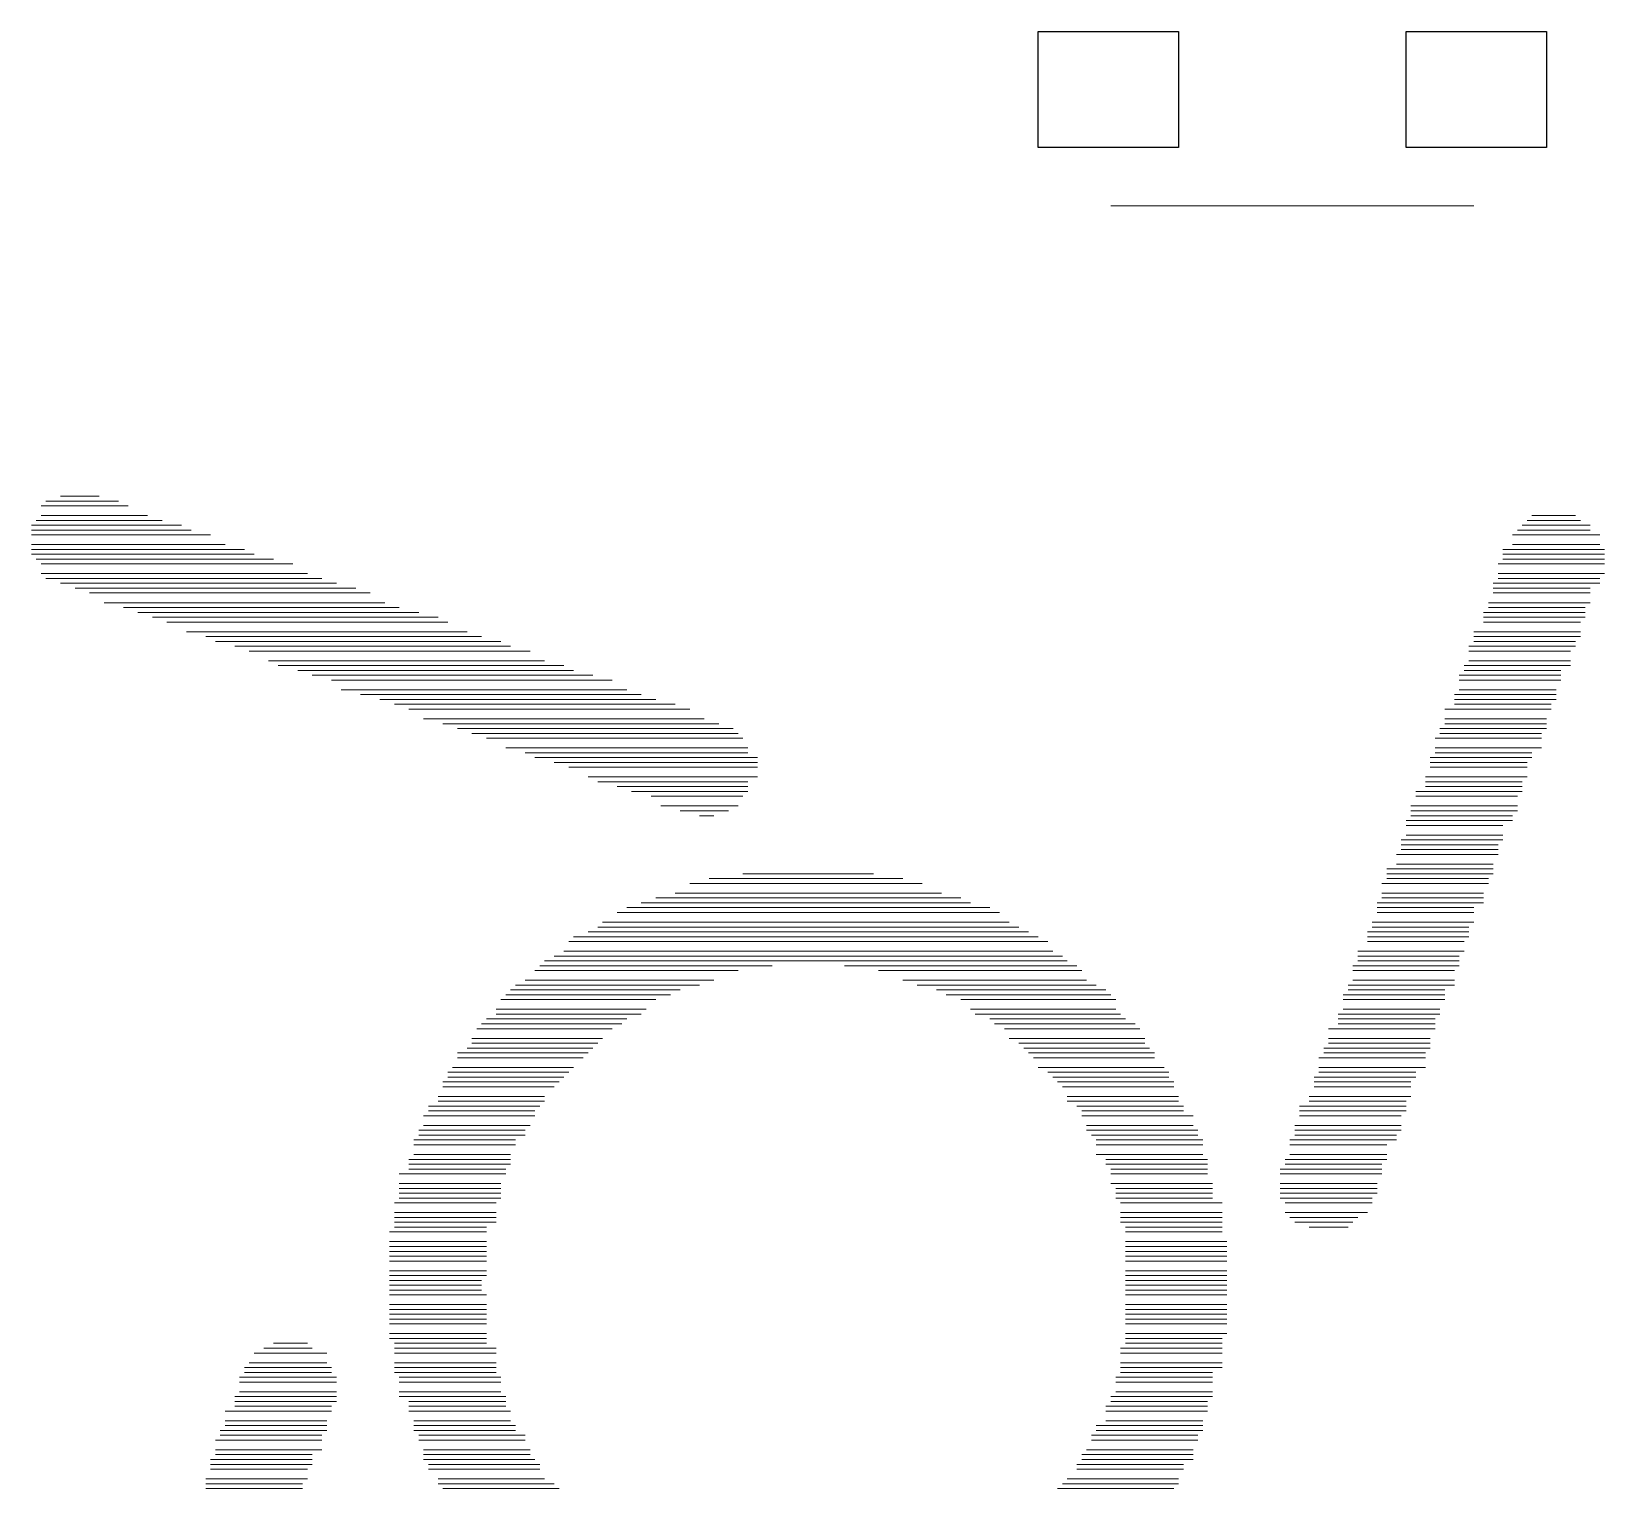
# Model space of a CAD drawing. Header units: millimetres. Extents: x -3 to 153, y 27 to 116.
# Drawn here: x 134.12 to 141, y 46.93 to 53.3 of the extents above; entities that cross this region are included whole.
import ezdxf

# ---------------------------------------------------------------- set-up
doc = ezdxf.new("R2010")
doc.units = ezdxf.units.MM
doc.header["$MEASUREMENT"] = 0
doc.layers.add('layer 1', color=7, linetype='Continuous')

msp = doc.modelspace()

# ---------------------------------------------------------------- linework, layer by layer
at = {"layer": 'layer 1', "color": 0}
for points in [[(138.5272, 53.3), (138.5272, 53.3), (138.5272, 52.792), (138.5272, 52.792), (138.5272, 52.792), (138.5272, 52.792), (139.141, 52.792), (139.141, 52.792), (139.141, 52.792), (139.141, 52.792), (139.141, 53.3), (139.141, 53.3), (139.141, 53.3), (139.141, 53.3), (138.5272, 53.3), (138.5272, 53.3)], [(140.1359, 53.3), (140.1359, 53.3), (140.1359, 52.792), (140.1359, 52.792), (140.1359, 52.792), (140.1359, 52.792), (140.7497, 52.792), (140.7497, 52.792), (140.7497, 52.792), (140.7497, 52.792), (140.7497, 53.3), (140.7497, 53.3), (140.7497, 53.3), (140.7497, 53.3), (140.1359, 53.3), (140.1359, 53.3)]]:
    msp.add_open_spline(points, degree=3, knots=[0, 0, 0, 0, 0.2, 0.2, 0.2, 0.2, 0.4, 0.4, 0.4, 0.4, 0.6, 0.6, 0.6, 0.6, 1, 1, 1, 1], dxfattribs=at)
at = {"layer": 'layer 1', "color": 0, "lineweight": 20}
msp.add_open_spline([(138.8447, 52.538), (138.8447, 52.538), (140.4322, 52.538), (140.4322, 52.538)], degree=3, dxfattribs=at)
at = {"layer": 'layer 1', "color": 0, "lineweight": 9}
for points in [[(134.2515, 51.268), (134.2515, 51.268), (134.4209, 51.268), (134.4209, 51.268)], [(134.1669, 51.2257), (134.1669, 51.2257), (134.5479, 51.2257), (134.5479, 51.2257)], [(134.1669, 51.1834), (134.1669, 51.1834), (134.6325, 51.1834), (134.6325, 51.1834)], [(134.188, 51.2469), (134.188, 51.2469), (134.5055, 51.2469), (134.5055, 51.2469)], [(140.6862, 51.1834), (140.6862, 51.1834), (140.8767, 51.1834), (140.8767, 51.1834)], [(134.1245, 51.141), (134.1245, 51.141), (134.7807, 51.141), (134.7807, 51.141)], [(134.1245, 51.1199), (134.1245, 51.1199), (134.823, 51.1199), (134.823, 51.1199)], [(134.1457, 51.1622), (134.1457, 51.1622), (134.696, 51.1622), (134.696, 51.1622)], [(140.6227, 51.1199), (140.6227, 51.1199), (140.9402, 51.1199), (140.9402, 51.1199)], [(140.6439, 51.141), (140.6439, 51.141), (140.9402, 51.141), (140.9402, 51.141)], [(140.665, 51.1622), (140.665, 51.1622), (140.8979, 51.1622), (140.8979, 51.1622)], [(134.1245, 51.0987), (134.1245, 51.0987), (134.9077, 51.0987), (134.9077, 51.0987)], [(134.1245, 51.0564), (134.1245, 51.0564), (134.9712, 51.0564), (134.9712, 51.0564)], [(140.6015, 51.0987), (140.6015, 51.0987), (140.9825, 51.0987), (140.9825, 51.0987)], [(140.6015, 51.0564), (140.6015, 51.0564), (140.9825, 51.0564), (140.9825, 51.0564)], [(134.1245, 51.0352), (134.1245, 51.0352), (135.0559, 51.0352), (135.0559, 51.0352)], [(134.1245, 51.014), (134.1245, 51.014), (135.0982, 51.014), (135.0982, 51.014)], [(134.1457, 50.9929), (134.1457, 50.9929), (135.1829, 50.9929), (135.1829, 50.9929)], [(140.5592, 51.0352), (140.5592, 51.0352), (141.0037, 51.0352), (141.0037, 51.0352)], [(140.5592, 51.014), (140.5592, 51.014), (141.0037, 51.014), (141.0037, 51.014)], [(140.5592, 50.9929), (140.5592, 50.9929), (141.0037, 50.9929), (141.0037, 50.9929)], [(134.1669, 50.9717), (134.1669, 50.9717), (135.2675, 50.9717), (135.2675, 50.9717)], [(134.1669, 50.9294), (134.1669, 50.9294), (135.331, 50.9294), (135.331, 50.9294)], [(134.188, 50.9082), (134.188, 50.9082), (135.3945, 50.9082), (135.3945, 50.9082)], [(140.538, 50.9717), (140.538, 50.9717), (141.0037, 50.9717), (141.0037, 50.9717)], [(140.538, 50.9294), (140.538, 50.9294), (141.0037, 50.9294), (141.0037, 50.9294)], [(140.538, 50.9082), (140.538, 50.9082), (140.9825, 50.9082), (140.9825, 50.9082)], [(134.2515, 50.887), (134.2515, 50.887), (135.458, 50.887), (135.458, 50.887)], [(134.315, 50.8659), (134.315, 50.8659), (135.5427, 50.8659), (135.5427, 50.8659)], [(134.3785, 50.8447), (134.3785, 50.8447), (135.6062, 50.8447), (135.6062, 50.8447)], [(140.5169, 50.887), (140.5169, 50.887), (140.9825, 50.887), (140.9825, 50.887)], [(140.5169, 50.8659), (140.5169, 50.8659), (140.9402, 50.8659), (140.9402, 50.8659)], [(140.5169, 50.8447), (140.5169, 50.8447), (140.9402, 50.8447), (140.9402, 50.8447)], [(134.442, 50.8024), (134.442, 50.8024), (135.6697, 50.8024), (135.6697, 50.8024)], [(134.5267, 50.7812), (134.5267, 50.7812), (135.7332, 50.7812), (135.7332, 50.7812)], [(140.4957, 50.8024), (140.4957, 50.8024), (140.9402, 50.8024), (140.9402, 50.8024)], [(140.4957, 50.7812), (140.4957, 50.7812), (140.919, 50.7812), (140.919, 50.7812)], [(134.5902, 50.76), (134.5902, 50.76), (135.8179, 50.76), (135.8179, 50.76)], [(134.6537, 50.7389), (134.6537, 50.7389), (135.9025, 50.7389), (135.9025, 50.7389)], [(134.7172, 50.7177), (134.7172, 50.7177), (135.9449, 50.7177), (135.9449, 50.7177)], [(140.4745, 50.76), (140.4745, 50.76), (140.919, 50.76), (140.919, 50.76)], [(140.4745, 50.7389), (140.4745, 50.7389), (140.919, 50.7389), (140.919, 50.7389)], [(140.4745, 50.7177), (140.4745, 50.7177), (140.8979, 50.7177), (140.8979, 50.7177)], [(134.8019, 50.6754), (134.8019, 50.6754), (136.0295, 50.6754), (136.0295, 50.6754)], [(134.8865, 50.6542), (134.8865, 50.6542), (136.093, 50.6542), (136.093, 50.6542)], [(134.9289, 50.633), (134.9289, 50.633), (136.1777, 50.633), (136.1777, 50.633)], [(140.4322, 50.6754), (140.4322, 50.6754), (140.8979, 50.6754), (140.8979, 50.6754)], [(140.4322, 50.6542), (140.4322, 50.6542), (140.8979, 50.6542), (140.8979, 50.6542)], [(140.4322, 50.633), (140.4322, 50.633), (140.8767, 50.633), (140.8767, 50.633)], [(135.0135, 50.6119), (135.0135, 50.6119), (136.22, 50.6119), (136.22, 50.6119)], [(135.077, 50.5907), (135.077, 50.5907), (136.3047, 50.5907), (136.3047, 50.5907)], [(140.411, 50.6119), (140.411, 50.6119), (140.8767, 50.6119), (140.8767, 50.6119)], [(140.411, 50.5907), (140.411, 50.5907), (140.8555, 50.5907), (140.8555, 50.5907)], [(135.1617, 50.5484), (135.1617, 50.5484), (136.3682, 50.5484), (136.3682, 50.5484)], [(135.204, 50.5272), (135.204, 50.5272), (136.4529, 50.5272), (136.4529, 50.5272)], [(135.2887, 50.506), (135.2887, 50.506), (136.4952, 50.506), (136.4952, 50.506)], [(140.3899, 50.5272), (140.3899, 50.5272), (140.8555, 50.5272), (140.8555, 50.5272)], [(140.3899, 50.506), (140.3899, 50.506), (140.8132, 50.506), (140.8132, 50.506)], [(140.411, 50.5484), (140.411, 50.5484), (140.8555, 50.5484), (140.8555, 50.5484)], [(135.3522, 50.4849), (135.3522, 50.4849), (136.5799, 50.4849), (136.5799, 50.4849)], [(135.4369, 50.4637), (135.4369, 50.4637), (136.6645, 50.4637), (136.6645, 50.4637)], [(140.3687, 50.4849), (140.3687, 50.4849), (140.8132, 50.4849), (140.8132, 50.4849)], [(140.3687, 50.4637), (140.3687, 50.4637), (140.8132, 50.4637), (140.8132, 50.4637)], [(135.4792, 50.4214), (135.4792, 50.4214), (136.728, 50.4214), (136.728, 50.4214)], [(135.5639, 50.4002), (135.5639, 50.4002), (136.7915, 50.4002), (136.7915, 50.4002)], [(135.6485, 50.379), (135.6485, 50.379), (136.855, 50.379), (136.855, 50.379)], [(135.712, 50.3579), (135.712, 50.3579), (136.9397, 50.3579), (136.9397, 50.3579)], [(140.3475, 50.4002), (140.3475, 50.4002), (140.792, 50.4002), (140.792, 50.4002)], [(140.3475, 50.379), (140.3475, 50.379), (140.792, 50.379), (140.792, 50.379)], [(140.3475, 50.3579), (140.3475, 50.3579), (140.7709, 50.3579), (140.7709, 50.3579)], [(140.3687, 50.4214), (140.3687, 50.4214), (140.792, 50.4214), (140.792, 50.4214)], [(135.7755, 50.3367), (135.7755, 50.3367), (137.0032, 50.3367), (137.0032, 50.3367)], [(135.839, 50.2944), (135.839, 50.2944), (137.0667, 50.2944), (137.0667, 50.2944)], [(140.3052, 50.3367), (140.3052, 50.3367), (140.7709, 50.3367), (140.7709, 50.3367)], [(140.3052, 50.2944), (140.3052, 50.2944), (140.7497, 50.2944), (140.7497, 50.2944)], [(135.9237, 50.2732), (135.9237, 50.2732), (137.1302, 50.2732), (137.1302, 50.2732)], [(135.9872, 50.252), (135.9872, 50.252), (137.1937, 50.252), (137.1937, 50.252)], [(136.0507, 50.2309), (136.0507, 50.2309), (137.2149, 50.2309), (137.2149, 50.2309)], [(140.284, 50.252), (140.284, 50.252), (140.7497, 50.252), (140.7497, 50.252)], [(140.284, 50.2309), (140.284, 50.2309), (140.7285, 50.2309), (140.7285, 50.2309)], [(140.3052, 50.2732), (140.3052, 50.2732), (140.7497, 50.2732), (140.7497, 50.2732)], [(136.1142, 50.2097), (136.1142, 50.2097), (137.236, 50.2097), (137.236, 50.2097)], [(136.1989, 50.1674), (136.1989, 50.1674), (137.2572, 50.1674), (137.2572, 50.1674)], [(140.2629, 50.2097), (140.2629, 50.2097), (140.7285, 50.2097), (140.7285, 50.2097)], [(140.2629, 50.1674), (140.2629, 50.1674), (140.7285, 50.1674), (140.7285, 50.1674)], [(136.2835, 50.1462), (136.2835, 50.1462), (137.2572, 50.1462), (137.2572, 50.1462)], [(136.3259, 50.125), (136.3259, 50.125), (137.2995, 50.125), (137.2995, 50.125)], [(136.4105, 50.1039), (136.4105, 50.1039), (137.2995, 50.1039), (137.2995, 50.1039)], [(136.474, 50.0827), (136.474, 50.0827), (137.2995, 50.0827), (137.2995, 50.0827)], [(140.2417, 50.125), (140.2417, 50.125), (140.6862, 50.125), (140.6862, 50.125)], [(140.2417, 50.1039), (140.2417, 50.1039), (140.665, 50.1039), (140.665, 50.1039)], [(140.2417, 50.0827), (140.2417, 50.0827), (140.665, 50.0827), (140.665, 50.0827)], [(140.2629, 50.1462), (140.2629, 50.1462), (140.6862, 50.1462), (140.6862, 50.1462)], [(136.5587, 50.0404), (136.5587, 50.0404), (137.2995, 50.0404), (137.2995, 50.0404)], [(136.601, 50.0192), (136.601, 50.0192), (137.2572, 50.0192), (137.2572, 50.0192)], [(140.2205, 50.0404), (140.2205, 50.0404), (140.665, 50.0404), (140.665, 50.0404)], [(140.2205, 50.0192), (140.2205, 50.0192), (140.6439, 50.0192), (140.6439, 50.0192)], [(136.6857, 49.998), (136.6857, 49.998), (137.2572, 49.998), (137.2572, 49.998)], [(136.7492, 49.9769), (136.7492, 49.9769), (137.2572, 49.9769), (137.2572, 49.9769)], [(136.8339, 49.9557), (136.8339, 49.9557), (137.236, 49.9557), (137.236, 49.9557)], [(140.1782, 49.9769), (140.1782, 49.9769), (140.6439, 49.9769), (140.6439, 49.9769)], [(140.1782, 49.9557), (140.1782, 49.9557), (140.6227, 49.9557), (140.6227, 49.9557)], [(140.2205, 49.998), (140.2205, 49.998), (140.6439, 49.998), (140.6439, 49.998)], [(136.8762, 49.9134), (136.8762, 49.9134), (137.2149, 49.9134), (137.2149, 49.9134)], [(136.9609, 49.8922), (136.9609, 49.8922), (137.1725, 49.8922), (137.1725, 49.8922)], [(140.157, 49.9134), (140.157, 49.9134), (140.6227, 49.9134), (140.6227, 49.9134)], [(140.157, 49.8922), (140.157, 49.8922), (140.6227, 49.8922), (140.6227, 49.8922)], [(137.0455, 49.871), (137.0455, 49.871), (137.109, 49.871), (137.109, 49.871)], [(140.1359, 49.8499), (140.1359, 49.8499), (140.6015, 49.8499), (140.6015, 49.8499)], [(140.1359, 49.8287), (140.1359, 49.8287), (140.5592, 49.8287), (140.5592, 49.8287)], [(140.157, 49.871), (140.157, 49.871), (140.6015, 49.871), (140.6015, 49.871)], [(140.1147, 49.7652), (140.1147, 49.7652), (140.5592, 49.7652), (140.5592, 49.7652)], [(140.1147, 49.744), (140.1147, 49.744), (140.538, 49.744), (140.538, 49.744)], [(140.1359, 49.7864), (140.1359, 49.7864), (140.5592, 49.7864), (140.5592, 49.7864)], [(140.0935, 49.7017), (140.0935, 49.7017), (140.538, 49.7017), (140.538, 49.7017)], [(140.1147, 49.7229), (140.1147, 49.7229), (140.538, 49.7229), (140.538, 49.7229)], [(137.236, 49.617), (137.236, 49.617), (137.8075, 49.617), (137.8075, 49.617)], [(140.0512, 49.6382), (140.0512, 49.6382), (140.5169, 49.6382), (140.5169, 49.6382)], [(140.0512, 49.617), (140.0512, 49.617), (140.5169, 49.617), (140.5169, 49.617)], [(140.0935, 49.6594), (140.0935, 49.6594), (140.5169, 49.6594), (140.5169, 49.6594)], [(136.9397, 49.5324), (136.9397, 49.5324), (138.1039, 49.5324), (138.1039, 49.5324)], [(137.0032, 49.5747), (137.0032, 49.5747), (138.0192, 49.5747), (138.0192, 49.5747)], [(137.0879, 49.5959), (137.0879, 49.5959), (137.9345, 49.5959), (137.9345, 49.5959)], [(140.03, 49.5747), (140.03, 49.5747), (140.4957, 49.5747), (140.4957, 49.5747)], [(140.03, 49.5324), (140.03, 49.5324), (140.4745, 49.5324), (140.4745, 49.5324)], [(140.0512, 49.5959), (140.0512, 49.5959), (140.4957, 49.5959), (140.4957, 49.5959)], [(136.728, 49.4689), (136.728, 49.4689), (138.3155, 49.4689), (138.3155, 49.4689)], [(136.7915, 49.49), (136.7915, 49.49), (138.2309, 49.49), (138.2309, 49.49)], [(136.855, 49.5112), (136.855, 49.5112), (138.1885, 49.5112), (138.1885, 49.5112)], [(140.0089, 49.49), (140.0089, 49.49), (140.4745, 49.49), (140.4745, 49.49)], [(140.0089, 49.4689), (140.0089, 49.4689), (140.4322, 49.4689), (140.4322, 49.4689)], [(140.03, 49.5112), (140.03, 49.5112), (140.4745, 49.5112), (140.4745, 49.5112)], [(136.6222, 49.4054), (136.6222, 49.4054), (138.4002, 49.4054), (138.4002, 49.4054)], [(136.6857, 49.4477), (136.6857, 49.4477), (138.3579, 49.4477), (138.3579, 49.4477)], [(139.9877, 49.4054), (139.9877, 49.4054), (140.4322, 49.4054), (140.4322, 49.4054)], [(140.0089, 49.4477), (140.0089, 49.4477), (140.4322, 49.4477), (140.4322, 49.4477)], [(136.4952, 49.3419), (136.4952, 49.3419), (138.5272, 49.3419), (138.5272, 49.3419)], [(136.5587, 49.363), (136.5587, 49.363), (138.4849, 49.363), (138.4849, 49.363)], [(136.601, 49.3842), (136.601, 49.3842), (138.4425, 49.3842), (138.4425, 49.3842)], [(139.9665, 49.363), (139.9665, 49.363), (140.411, 49.363), (140.411, 49.363)], [(139.9665, 49.3419), (139.9665, 49.3419), (140.411, 49.3419), (140.411, 49.3419)], [(139.9877, 49.3842), (139.9877, 49.3842), (140.411, 49.3842), (140.411, 49.3842)], [(136.4105, 49.2572), (136.4105, 49.2572), (138.633, 49.2572), (138.633, 49.2572)], [(136.4529, 49.2784), (136.4529, 49.2784), (138.5907, 49.2784), (138.5907, 49.2784)], [(136.474, 49.3207), (136.474, 49.3207), (138.5695, 49.3207), (138.5695, 49.3207)], [(139.9242, 49.2784), (139.9242, 49.2784), (140.3899, 49.2784), (140.3899, 49.2784)], [(139.9242, 49.2572), (139.9242, 49.2572), (140.3687, 49.2572), (140.3687, 49.2572)], [(139.9665, 49.3207), (139.9665, 49.3207), (140.3899, 49.3207), (140.3899, 49.3207)], [(136.3259, 49.1937), (136.3259, 49.1937), (137.2149, 49.1937), (137.2149, 49.1937)], [(136.347, 49.2149), (136.347, 49.2149), (137.363, 49.2149), (137.363, 49.2149)], [(136.3682, 49.236), (136.3682, 49.236), (138.6542, 49.236), (138.6542, 49.236)], [(137.6805, 49.2149), (137.6805, 49.2149), (138.6965, 49.2149), (138.6965, 49.2149)], [(137.8287, 49.1937), (137.8287, 49.1937), (138.7177, 49.1937), (138.7177, 49.1937)], [(139.903, 49.2149), (139.903, 49.2149), (140.3687, 49.2149), (140.3687, 49.2149)], [(139.903, 49.1937), (139.903, 49.1937), (140.3475, 49.1937), (140.3475, 49.1937)], [(139.9242, 49.236), (139.9242, 49.236), (140.3687, 49.236), (140.3687, 49.236)], [(136.2412, 49.1302), (136.2412, 49.1302), (137.0455, 49.1302), (137.0455, 49.1302)], [(136.2835, 49.1514), (136.2835, 49.1514), (137.109, 49.1514), (137.109, 49.1514)], [(137.9345, 49.1514), (137.9345, 49.1514), (138.7389, 49.1514), (138.7389, 49.1514)], [(137.998, 49.1302), (137.998, 49.1302), (138.7812, 49.1302), (138.7812, 49.1302)], [(139.8819, 49.1302), (139.8819, 49.1302), (140.3475, 49.1302), (140.3475, 49.1302)], [(139.903, 49.1514), (139.903, 49.1514), (140.3475, 49.1514), (140.3475, 49.1514)], [(136.1777, 49.0667), (136.1777, 49.0667), (136.855, 49.0667), (136.855, 49.0667)], [(136.1989, 49.0879), (136.1989, 49.0879), (136.9185, 49.0879), (136.9185, 49.0879)], [(136.22, 49.109), (136.22, 49.109), (136.9609, 49.109), (136.9609, 49.109)], [(138.0827, 49.109), (138.0827, 49.109), (138.8235, 49.109), (138.8235, 49.109)], [(138.125, 49.0879), (138.125, 49.0879), (138.8447, 49.0879), (138.8447, 49.0879)], [(138.1885, 49.0667), (138.1885, 49.0667), (138.8659, 49.0667), (138.8659, 49.0667)], [(139.8607, 49.0879), (139.8607, 49.0879), (140.3052, 49.0879), (140.3052, 49.0879)], [(139.8607, 49.0667), (139.8607, 49.0667), (140.3052, 49.0667), (140.3052, 49.0667)], [(139.8819, 49.109), (139.8819, 49.109), (140.3052, 49.109), (140.3052, 49.109)], [(136.1142, 48.982), (136.1142, 48.982), (136.728, 48.982), (136.728, 48.982)], [(136.1565, 49.0244), (136.1565, 49.0244), (136.8127, 49.0244), (136.8127, 49.0244)], [(136.1565, 49.0032), (136.1565, 49.0032), (136.7915, 49.0032), (136.7915, 49.0032)], [(138.2309, 49.0244), (138.2309, 49.0244), (138.8659, 49.0244), (138.8659, 49.0244)], [(138.252, 49.0032), (138.252, 49.0032), (138.887, 49.0032), (138.887, 49.0032)], [(138.3155, 48.982), (138.3155, 48.982), (138.9082, 48.982), (138.9082, 48.982)], [(139.8395, 49.0032), (139.8395, 49.0032), (140.284, 49.0032), (140.284, 49.0032)], [(139.8395, 48.982), (139.8395, 48.982), (140.2629, 48.982), (140.2629, 48.982)], [(139.8607, 49.0244), (139.8607, 49.0244), (140.284, 49.0244), (140.284, 49.0244)], [(136.0719, 48.9397), (136.0719, 48.9397), (136.6645, 48.9397), (136.6645, 48.9397)], [(136.093, 48.9609), (136.093, 48.9609), (136.7069, 48.9609), (136.7069, 48.9609)], [(138.3367, 48.9609), (138.3367, 48.9609), (138.9505, 48.9609), (138.9505, 48.9609)], [(138.379, 48.9397), (138.379, 48.9397), (138.9717, 48.9397), (138.9717, 48.9397)], [(139.7972, 48.9397), (139.7972, 48.9397), (140.2629, 48.9397), (140.2629, 48.9397)], [(139.8395, 48.9609), (139.8395, 48.9609), (140.2629, 48.9609), (140.2629, 48.9609)], [(136.0295, 48.855), (136.0295, 48.855), (136.5799, 48.855), (136.5799, 48.855)], [(136.0507, 48.8974), (136.0507, 48.8974), (136.6222, 48.8974), (136.6222, 48.8974)], [(136.0507, 48.8762), (136.0507, 48.8762), (136.601, 48.8762), (136.601, 48.8762)], [(138.4002, 48.8974), (138.4002, 48.8974), (138.9929, 48.8974), (138.9929, 48.8974)], [(138.4425, 48.8762), (138.4425, 48.8762), (138.9929, 48.8762), (138.9929, 48.8762)], [(138.4637, 48.855), (138.4637, 48.855), (139.014, 48.855), (139.014, 48.855)], [(139.776, 48.855), (139.776, 48.855), (140.2417, 48.855), (140.2417, 48.855)], [(139.7972, 48.8974), (139.7972, 48.8974), (140.2417, 48.8974), (140.2417, 48.8974)], [(139.7972, 48.8762), (139.7972, 48.8762), (140.2417, 48.8762), (140.2417, 48.8762)], [(135.9872, 48.8339), (135.9872, 48.8339), (136.5587, 48.8339), (136.5587, 48.8339)], [(135.9872, 48.8127), (135.9872, 48.8127), (136.5375, 48.8127), (136.5375, 48.8127)], [(138.4849, 48.8339), (138.4849, 48.8339), (139.0352, 48.8339), (139.0352, 48.8339)], [(138.506, 48.8127), (138.506, 48.8127), (139.0352, 48.8127), (139.0352, 48.8127)], [(139.7549, 48.8127), (139.7549, 48.8127), (140.2205, 48.8127), (140.2205, 48.8127)], [(139.776, 48.8339), (139.776, 48.8339), (140.2205, 48.8339), (140.2205, 48.8339)], [(135.9237, 48.7069), (135.9237, 48.7069), (136.4317, 48.7069), (136.4317, 48.7069)], [(135.9449, 48.7492), (135.9449, 48.7492), (136.474, 48.7492), (136.474, 48.7492)], [(135.9449, 48.728), (135.9449, 48.728), (136.4529, 48.728), (136.4529, 48.728)], [(135.966, 48.7704), (135.966, 48.7704), (136.4952, 48.7704), (136.4952, 48.7704)], [(138.5272, 48.7704), (138.5272, 48.7704), (139.0775, 48.7704), (139.0775, 48.7704)], [(138.5695, 48.7492), (138.5695, 48.7492), (139.0987, 48.7492), (139.0987, 48.7492)], [(138.5907, 48.728), (138.5907, 48.728), (139.0987, 48.728), (139.0987, 48.728)], [(138.6119, 48.7069), (138.6119, 48.7069), (139.1199, 48.7069), (139.1199, 48.7069)], [(139.7337, 48.728), (139.7337, 48.728), (140.1782, 48.728), (140.1782, 48.728)], [(139.7337, 48.7069), (139.7337, 48.7069), (140.157, 48.7069), (140.157, 48.7069)], [(139.7549, 48.7704), (139.7549, 48.7704), (140.2205, 48.7704), (140.2205, 48.7704)], [(139.7549, 48.7492), (139.7549, 48.7492), (140.1782, 48.7492), (140.1782, 48.7492)], [(135.9025, 48.6434), (135.9025, 48.6434), (136.3682, 48.6434), (136.3682, 48.6434)], [(135.9237, 48.6857), (135.9237, 48.6857), (136.4105, 48.6857), (136.4105, 48.6857)], [(138.633, 48.6857), (138.633, 48.6857), (139.1199, 48.6857), (139.1199, 48.6857)], [(138.6542, 48.6434), (138.6542, 48.6434), (139.141, 48.6434), (139.141, 48.6434)], [(139.7125, 48.6434), (139.7125, 48.6434), (140.157, 48.6434), (140.157, 48.6434)], [(139.7337, 48.6857), (139.7337, 48.6857), (140.157, 48.6857), (140.157, 48.6857)], [(135.8602, 48.601), (135.8602, 48.601), (136.347, 48.601), (136.347, 48.601)], [(135.8602, 48.5799), (135.8602, 48.5799), (136.3259, 48.5799), (136.3259, 48.5799)], [(135.9025, 48.6222), (135.9025, 48.6222), (136.3682, 48.6222), (136.3682, 48.6222)], [(138.6542, 48.6222), (138.6542, 48.6222), (139.141, 48.6222), (139.141, 48.6222)], [(138.6965, 48.601), (138.6965, 48.601), (139.1622, 48.601), (139.1622, 48.601)], [(138.7177, 48.5799), (138.7177, 48.5799), (139.1622, 48.5799), (139.1622, 48.5799)], [(139.6702, 48.601), (139.6702, 48.601), (140.1359, 48.601), (140.1359, 48.601)], [(139.6702, 48.5799), (139.6702, 48.5799), (140.1359, 48.5799), (140.1359, 48.5799)], [(139.7125, 48.6222), (139.7125, 48.6222), (140.1359, 48.6222), (140.1359, 48.6222)], [(135.839, 48.5587), (135.839, 48.5587), (136.3259, 48.5587), (136.3259, 48.5587)], [(135.839, 48.5164), (135.839, 48.5164), (136.3047, 48.5164), (136.3047, 48.5164)], [(138.7177, 48.5587), (138.7177, 48.5587), (139.2045, 48.5587), (139.2045, 48.5587)], [(138.7389, 48.5164), (138.7389, 48.5164), (139.2045, 48.5164), (139.2045, 48.5164)], [(139.649, 48.5164), (139.649, 48.5164), (140.1147, 48.5164), (140.1147, 48.5164)], [(139.6702, 48.5587), (139.6702, 48.5587), (140.1147, 48.5587), (140.1147, 48.5587)], [(135.7967, 48.4529), (135.7967, 48.4529), (136.2412, 48.4529), (136.2412, 48.4529)], [(135.7967, 48.4317), (135.7967, 48.4317), (136.2412, 48.4317), (136.2412, 48.4317)], [(135.8179, 48.4952), (135.8179, 48.4952), (136.2835, 48.4952), (136.2835, 48.4952)], [(135.8179, 48.474), (135.8179, 48.474), (136.2835, 48.474), (136.2835, 48.474)], [(138.7389, 48.4952), (138.7389, 48.4952), (139.2257, 48.4952), (139.2257, 48.4952)], [(138.76, 48.474), (138.76, 48.474), (139.2257, 48.474), (139.2257, 48.474)], [(138.7812, 48.4529), (138.7812, 48.4529), (139.2469, 48.4529), (139.2469, 48.4529)], [(138.7812, 48.4317), (138.7812, 48.4317), (139.2469, 48.4317), (139.2469, 48.4317)], [(139.6279, 48.4529), (139.6279, 48.4529), (140.0935, 48.4529), (140.0935, 48.4529)], [(139.6279, 48.4317), (139.6279, 48.4317), (140.0512, 48.4317), (140.0512, 48.4317)], [(139.649, 48.4952), (139.649, 48.4952), (140.1147, 48.4952), (140.1147, 48.4952)], [(139.649, 48.474), (139.649, 48.474), (140.0935, 48.474), (140.0935, 48.474)], [(135.7755, 48.3682), (135.7755, 48.3682), (136.22, 48.3682), (136.22, 48.3682)], [(135.7967, 48.3894), (135.7967, 48.3894), (136.22, 48.3894), (136.22, 48.3894)], [(138.7812, 48.3894), (138.7812, 48.3894), (139.2469, 48.3894), (139.2469, 48.3894)], [(138.8235, 48.3682), (138.8235, 48.3682), (139.268, 48.3682), (139.268, 48.3682)], [(139.6067, 48.3682), (139.6067, 48.3682), (140.0512, 48.3682), (140.0512, 48.3682)], [(139.6279, 48.3894), (139.6279, 48.3894), (140.0512, 48.3894), (140.0512, 48.3894)], [(135.7332, 48.3047), (135.7332, 48.3047), (136.1989, 48.3047), (136.1989, 48.3047)], [(135.7755, 48.347), (135.7755, 48.347), (136.22, 48.347), (136.22, 48.347)], [(135.7755, 48.3259), (135.7755, 48.3259), (136.1989, 48.3259), (136.1989, 48.3259)], [(138.8235, 48.347), (138.8235, 48.347), (139.268, 48.347), (139.268, 48.347)], [(138.8447, 48.3259), (138.8447, 48.3259), (139.268, 48.3259), (139.268, 48.3259)], [(138.8447, 48.3047), (138.8447, 48.3047), (139.268, 48.3047), (139.268, 48.3047)], [(139.5855, 48.3259), (139.5855, 48.3259), (140.03, 48.3259), (140.03, 48.3259)], [(139.5855, 48.3047), (139.5855, 48.3047), (140.03, 48.3047), (140.03, 48.3047)], [(139.6067, 48.347), (139.6067, 48.347), (140.03, 48.347), (140.03, 48.347)], [(135.7332, 48.2624), (135.7332, 48.2624), (136.1777, 48.2624), (136.1777, 48.2624)], [(135.7332, 48.2412), (135.7332, 48.2412), (136.1777, 48.2412), (136.1777, 48.2412)], [(138.8447, 48.2624), (138.8447, 48.2624), (139.2892, 48.2624), (139.2892, 48.2624)], [(138.8659, 48.2412), (138.8659, 48.2412), (139.2892, 48.2412), (139.2892, 48.2412)], [(139.5855, 48.2624), (139.5855, 48.2624), (140.0089, 48.2624), (140.0089, 48.2624)], [(139.5855, 48.2412), (139.5855, 48.2412), (140.0089, 48.2412), (140.0089, 48.2412)], [(135.712, 48.1777), (135.712, 48.1777), (136.1565, 48.1777), (136.1565, 48.1777)], [(135.7332, 48.22), (135.7332, 48.22), (136.1777, 48.22), (136.1777, 48.22)], [(135.7332, 48.1989), (135.7332, 48.1989), (136.1777, 48.1989), (136.1777, 48.1989)], [(138.8659, 48.22), (138.8659, 48.22), (139.2892, 48.22), (139.2892, 48.22)], [(138.8659, 48.1989), (138.8659, 48.1989), (139.2892, 48.1989), (139.2892, 48.1989)], [(138.887, 48.1777), (138.887, 48.1777), (139.3315, 48.1777), (139.3315, 48.1777)], [(139.5855, 48.22), (139.5855, 48.22), (140.0089, 48.22), (140.0089, 48.22)], [(139.5855, 48.1989), (139.5855, 48.1989), (139.9877, 48.1989), (139.9877, 48.1989)], [(139.6067, 48.1777), (139.6067, 48.1777), (139.9877, 48.1777), (139.9877, 48.1777)], [(135.712, 48.1354), (135.712, 48.1354), (136.1565, 48.1354), (136.1565, 48.1354)], [(135.712, 48.1142), (135.712, 48.1142), (136.1565, 48.1142), (136.1565, 48.1142)], [(135.712, 48.093), (135.712, 48.093), (136.1565, 48.093), (136.1565, 48.093)], [(138.887, 48.1354), (138.887, 48.1354), (139.3315, 48.1354), (139.3315, 48.1354)], [(138.887, 48.1142), (138.887, 48.1142), (139.3315, 48.1142), (139.3315, 48.1142)], [(138.887, 48.093), (138.887, 48.093), (139.3315, 48.093), (139.3315, 48.093)], [(139.6067, 48.1354), (139.6067, 48.1354), (139.9665, 48.1354), (139.9665, 48.1354)], [(139.6279, 48.1142), (139.6279, 48.1142), (139.9242, 48.1142), (139.9242, 48.1142)], [(139.649, 48.093), (139.649, 48.093), (139.903, 48.093), (139.903, 48.093)], [(135.6909, 48.0507), (135.6909, 48.0507), (136.1142, 48.0507), (136.1142, 48.0507)], [(135.712, 48.0719), (135.712, 48.0719), (136.1142, 48.0719), (136.1142, 48.0719)], [(138.9082, 48.0719), (138.9082, 48.0719), (139.3315, 48.0719), (139.3315, 48.0719)], [(138.9082, 48.0507), (138.9082, 48.0507), (139.3315, 48.0507), (139.3315, 48.0507)], [(139.7125, 48.0719), (139.7125, 48.0719), (139.8819, 48.0719), (139.8819, 48.0719)], [(135.6909, 48.0084), (135.6909, 48.0084), (136.1142, 48.0084), (136.1142, 48.0084)], [(135.6909, 47.9872), (135.6909, 47.9872), (136.1142, 47.9872), (136.1142, 47.9872)], [(135.6909, 47.966), (135.6909, 47.966), (136.1142, 47.966), (136.1142, 47.966)], [(138.9082, 48.0084), (138.9082, 48.0084), (139.3527, 48.0084), (139.3527, 48.0084)], [(138.9082, 47.9872), (138.9082, 47.9872), (139.3527, 47.9872), (139.3527, 47.9872)], [(138.9082, 47.966), (138.9082, 47.966), (139.3527, 47.966), (139.3527, 47.966)], [(135.6909, 47.9449), (135.6909, 47.9449), (136.1142, 47.9449), (136.1142, 47.9449)], [(135.6909, 47.9237), (135.6909, 47.9237), (136.1142, 47.9237), (136.1142, 47.9237)], [(135.6909, 47.8814), (135.6909, 47.8814), (136.1142, 47.8814), (136.1142, 47.8814)], [(138.9082, 47.9449), (138.9082, 47.9449), (139.3527, 47.9449), (139.3527, 47.9449)], [(138.9082, 47.9237), (138.9082, 47.9237), (139.3527, 47.9237), (139.3527, 47.9237)], [(138.9082, 47.8814), (138.9082, 47.8814), (139.3527, 47.8814), (139.3527, 47.8814)], [(135.6909, 47.8602), (135.6909, 47.8602), (136.1142, 47.8602), (136.1142, 47.8602)], [(135.6909, 47.839), (135.6909, 47.839), (136.093, 47.839), (136.093, 47.839)], [(135.6909, 47.8179), (135.6909, 47.8179), (136.093, 47.8179), (136.093, 47.8179)], [(138.9082, 47.8602), (138.9082, 47.8602), (139.3527, 47.8602), (139.3527, 47.8602)], [(138.9082, 47.839), (138.9082, 47.839), (139.3527, 47.839), (139.3527, 47.839)], [(138.9082, 47.8179), (138.9082, 47.8179), (139.3527, 47.8179), (139.3527, 47.8179)], [(135.6909, 47.7967), (135.6909, 47.7967), (136.093, 47.7967), (136.093, 47.7967)], [(135.6909, 47.7755), (135.6909, 47.7755), (136.1142, 47.7755), (136.1142, 47.7755)], [(138.9082, 47.7967), (138.9082, 47.7967), (139.3527, 47.7967), (139.3527, 47.7967)], [(138.9082, 47.7755), (138.9082, 47.7755), (139.3527, 47.7755), (139.3527, 47.7755)], [(135.6909, 47.7332), (135.6909, 47.7332), (136.1142, 47.7332), (136.1142, 47.7332)], [(135.6909, 47.712), (135.6909, 47.712), (136.1142, 47.712), (136.1142, 47.712)], [(135.6909, 47.6909), (135.6909, 47.6909), (136.1142, 47.6909), (136.1142, 47.6909)], [(138.9082, 47.7332), (138.9082, 47.7332), (139.3527, 47.7332), (139.3527, 47.7332)], [(138.9082, 47.712), (138.9082, 47.712), (139.3527, 47.712), (139.3527, 47.712)], [(138.9082, 47.6909), (138.9082, 47.6909), (139.3527, 47.6909), (139.3527, 47.6909)], [(135.6909, 47.6697), (135.6909, 47.6697), (136.1142, 47.6697), (136.1142, 47.6697)], [(135.6909, 47.6485), (135.6909, 47.6485), (136.1142, 47.6485), (136.1142, 47.6485)], [(135.6909, 47.6062), (135.6909, 47.6062), (136.1142, 47.6062), (136.1142, 47.6062)], [(138.9082, 47.6697), (138.9082, 47.6697), (139.3527, 47.6697), (139.3527, 47.6697)], [(138.9082, 47.6485), (138.9082, 47.6485), (139.3527, 47.6485), (139.3527, 47.6485)], [(138.9082, 47.6062), (138.9082, 47.6062), (139.3527, 47.6062), (139.3527, 47.6062)], [(135.1405, 47.5427), (135.1405, 47.5427), (135.3522, 47.5427), (135.3522, 47.5427)], [(135.1829, 47.5639), (135.1829, 47.5639), (135.331, 47.5639), (135.331, 47.5639)], [(135.6909, 47.585), (135.6909, 47.585), (136.1142, 47.585), (136.1142, 47.585)], [(135.712, 47.5639), (135.712, 47.5639), (136.1142, 47.5639), (136.1142, 47.5639)], [(135.712, 47.5427), (135.712, 47.5427), (136.1565, 47.5427), (136.1565, 47.5427)], [(138.887, 47.5427), (138.887, 47.5427), (139.3315, 47.5427), (139.3315, 47.5427)], [(138.9082, 47.585), (138.9082, 47.585), (139.3315, 47.585), (139.3315, 47.585)], [(138.9082, 47.5639), (138.9082, 47.5639), (139.3315, 47.5639), (139.3315, 47.5639)], [(135.077, 47.4792), (135.077, 47.4792), (135.4157, 47.4792), (135.4157, 47.4792)], [(135.0982, 47.5215), (135.0982, 47.5215), (135.4157, 47.5215), (135.4157, 47.5215)], [(135.712, 47.5215), (135.712, 47.5215), (136.1565, 47.5215), (136.1565, 47.5215)], [(135.712, 47.4792), (135.712, 47.4792), (136.1565, 47.4792), (136.1565, 47.4792)], [(138.887, 47.5215), (138.887, 47.5215), (139.3315, 47.5215), (139.3315, 47.5215)], [(138.887, 47.4792), (138.887, 47.4792), (139.3315, 47.4792), (139.3315, 47.4792)], [(135.0347, 47.4157), (135.0347, 47.4157), (135.458, 47.4157), (135.458, 47.4157)], [(135.0559, 47.458), (135.0559, 47.458), (135.4369, 47.458), (135.4369, 47.458)], [(135.0559, 47.4369), (135.0559, 47.4369), (135.4369, 47.4369), (135.4369, 47.4369)], [(135.712, 47.458), (135.712, 47.458), (136.1565, 47.458), (136.1565, 47.458)], [(135.712, 47.4369), (135.712, 47.4369), (136.1565, 47.4369), (136.1565, 47.4369)], [(135.7332, 47.4157), (135.7332, 47.4157), (136.1777, 47.4157), (136.1777, 47.4157)], [(138.8659, 47.4157), (138.8659, 47.4157), (139.2892, 47.4157), (139.2892, 47.4157)], [(138.887, 47.458), (138.887, 47.458), (139.3315, 47.458), (139.3315, 47.458)], [(138.887, 47.4369), (138.887, 47.4369), (139.2892, 47.4369), (139.2892, 47.4369)], [(135.0135, 47.331), (135.0135, 47.331), (135.458, 47.331), (135.458, 47.331)], [(135.0347, 47.3945), (135.0347, 47.3945), (135.458, 47.3945), (135.458, 47.3945)], [(135.0347, 47.3522), (135.0347, 47.3522), (135.458, 47.3522), (135.458, 47.3522)], [(135.7332, 47.3945), (135.7332, 47.3945), (136.1777, 47.3945), (136.1777, 47.3945)], [(135.7332, 47.3522), (135.7332, 47.3522), (136.1777, 47.3522), (136.1777, 47.3522)], [(135.7332, 47.331), (135.7332, 47.331), (136.1989, 47.331), (136.1989, 47.331)], [(138.8447, 47.331), (138.8447, 47.331), (139.2892, 47.331), (139.2892, 47.331)], [(138.8659, 47.3945), (138.8659, 47.3945), (139.2892, 47.3945), (139.2892, 47.3945)], [(138.8659, 47.3522), (138.8659, 47.3522), (139.2892, 47.3522), (139.2892, 47.3522)], [(134.9712, 47.2675), (134.9712, 47.2675), (135.4369, 47.2675), (135.4369, 47.2675)], [(135.0135, 47.3099), (135.0135, 47.3099), (135.458, 47.3099), (135.458, 47.3099)], [(135.0135, 47.2887), (135.0135, 47.2887), (135.4369, 47.2887), (135.4369, 47.2887)], [(135.7755, 47.3099), (135.7755, 47.3099), (136.1989, 47.3099), (136.1989, 47.3099)], [(135.7755, 47.2887), (135.7755, 47.2887), (136.1989, 47.2887), (136.1989, 47.2887)], [(135.7755, 47.2675), (135.7755, 47.2675), (136.22, 47.2675), (136.22, 47.2675)], [(138.8235, 47.2887), (138.8235, 47.2887), (139.268, 47.2887), (139.268, 47.2887)], [(138.8235, 47.2675), (138.8235, 47.2675), (139.268, 47.2675), (139.268, 47.2675)], [(138.8447, 47.3099), (138.8447, 47.3099), (139.268, 47.3099), (139.268, 47.3099)], [(134.9712, 47.2252), (134.9712, 47.2252), (135.4157, 47.2252), (135.4157, 47.2252)], [(134.9712, 47.204), (134.9712, 47.204), (135.4157, 47.204), (135.4157, 47.204)], [(135.7967, 47.2252), (135.7967, 47.2252), (136.22, 47.2252), (136.22, 47.2252)], [(135.7967, 47.204), (135.7967, 47.204), (136.2412, 47.204), (136.2412, 47.204)], [(138.7812, 47.204), (138.7812, 47.204), (139.2469, 47.204), (139.2469, 47.204)], [(138.8235, 47.2252), (138.8235, 47.2252), (139.2469, 47.2252), (139.2469, 47.2252)], [(134.9289, 47.1405), (134.9289, 47.1405), (135.3945, 47.1405), (135.3945, 47.1405)], [(134.95, 47.1829), (134.95, 47.1829), (135.4157, 47.1829), (135.4157, 47.1829)], [(134.95, 47.1617), (134.95, 47.1617), (135.3945, 47.1617), (135.3945, 47.1617)], [(135.7967, 47.1829), (135.7967, 47.1829), (136.2412, 47.1829), (136.2412, 47.1829)], [(135.8179, 47.1617), (135.8179, 47.1617), (136.2835, 47.1617), (136.2835, 47.1617)], [(135.8179, 47.1405), (135.8179, 47.1405), (136.2835, 47.1405), (136.2835, 47.1405)], [(138.76, 47.1617), (138.76, 47.1617), (139.2257, 47.1617), (139.2257, 47.1617)], [(138.76, 47.1405), (138.76, 47.1405), (139.2257, 47.1405), (139.2257, 47.1405)], [(138.7812, 47.1829), (138.7812, 47.1829), (139.2469, 47.1829), (139.2469, 47.1829)], [(134.9077, 47.0559), (134.9077, 47.0559), (135.3522, 47.0559), (135.3522, 47.0559)], [(134.9289, 47.0982), (134.9289, 47.0982), (135.3945, 47.0982), (135.3945, 47.0982)], [(134.9289, 47.077), (134.9289, 47.077), (135.3522, 47.077), (135.3522, 47.077)], [(135.839, 47.0982), (135.839, 47.0982), (136.3047, 47.0982), (136.3047, 47.0982)], [(135.839, 47.077), (135.839, 47.077), (136.3047, 47.077), (136.3047, 47.077)], [(135.839, 47.0559), (135.839, 47.0559), (136.3259, 47.0559), (136.3259, 47.0559)], [(138.7177, 47.077), (138.7177, 47.077), (139.2045, 47.077), (139.2045, 47.077)], [(138.7177, 47.0559), (138.7177, 47.0559), (139.2045, 47.0559), (139.2045, 47.0559)], [(138.7389, 47.0982), (138.7389, 47.0982), (139.2045, 47.0982), (139.2045, 47.0982)], [(134.9077, 47.0347), (134.9077, 47.0347), (135.3522, 47.0347), (135.3522, 47.0347)], [(134.9077, 47.0135), (134.9077, 47.0135), (135.331, 47.0135), (135.331, 47.0135)], [(135.8602, 47.0347), (135.8602, 47.0347), (136.347, 47.0347), (136.347, 47.0347)], [(135.8602, 47.0135), (135.8602, 47.0135), (136.347, 47.0135), (136.347, 47.0135)], [(138.6965, 47.0347), (138.6965, 47.0347), (139.1622, 47.0347), (139.1622, 47.0347)], [(138.6965, 47.0135), (138.6965, 47.0135), (139.1622, 47.0135), (139.1622, 47.0135)], [(134.8865, 46.9712), (134.8865, 46.9712), (135.331, 46.9712), (135.331, 46.9712)], [(134.8865, 46.95), (134.8865, 46.95), (135.3099, 46.95), (135.3099, 46.95)], [(134.8865, 46.9289), (134.8865, 46.9289), (135.3099, 46.9289), (135.3099, 46.9289)], [(135.9025, 46.9712), (135.9025, 46.9712), (136.3682, 46.9712), (136.3682, 46.9712)], [(135.9025, 46.95), (135.9025, 46.95), (136.4105, 46.95), (136.4105, 46.95)], [(135.9237, 46.9289), (135.9237, 46.9289), (136.4317, 46.9289), (136.4317, 46.9289)], [(138.6119, 46.9289), (138.6119, 46.9289), (139.1199, 46.9289), (139.1199, 46.9289)], [(138.633, 46.95), (138.633, 46.95), (139.141, 46.95), (139.141, 46.95)], [(138.6542, 46.9712), (138.6542, 46.9712), (139.141, 46.9712), (139.141, 46.9712)]]:
    msp.add_open_spline(points, degree=3, dxfattribs=at)

doc.saveas('drawing.dxf')
